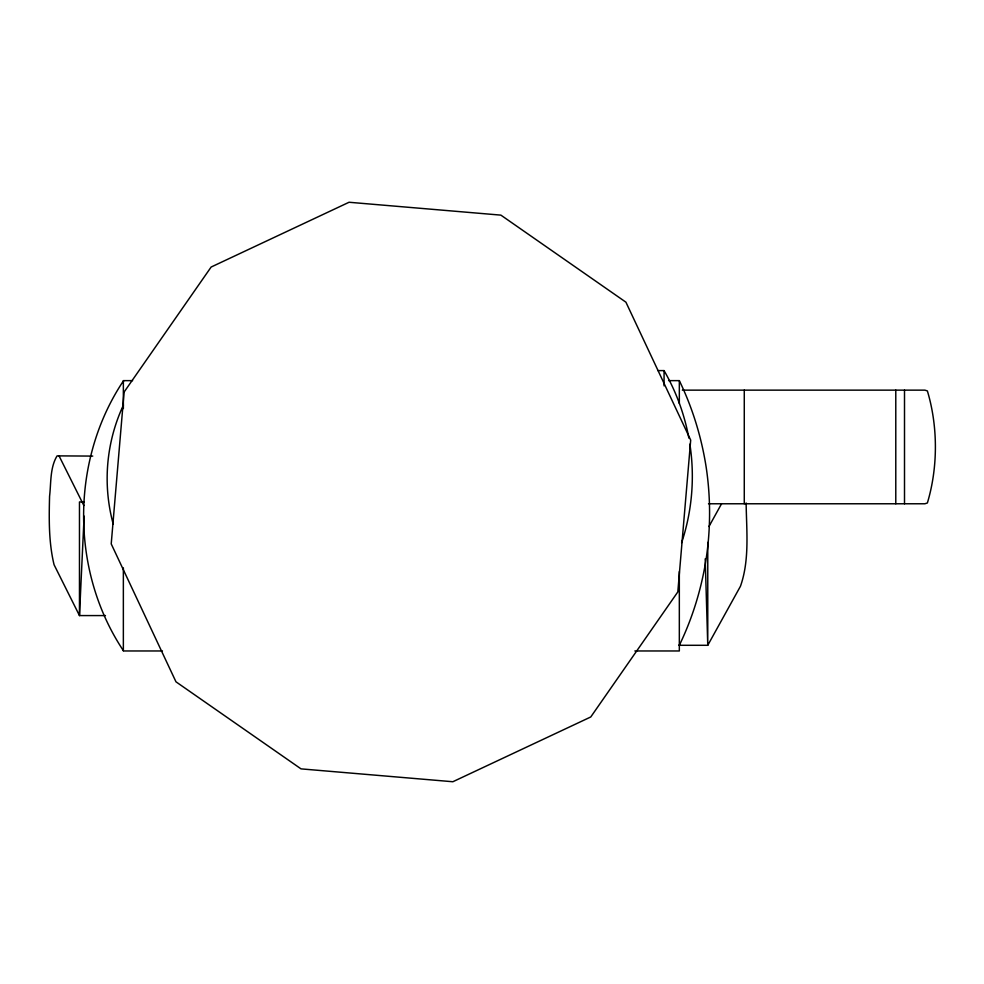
<?xml version="1.0" encoding="UTF-8"?>
<svg xmlns="http://www.w3.org/2000/svg" width="984" height="984" viewBox="0 0 984 984"><rect width="100%" height="100%" fill="white"/><g stroke="black" fill="none" stroke-linecap="round" stroke-linejoin="round"><path stroke-width="1.48" d="M84.12 516.096L79.47 615.578L105.448 615.578M679.329 645.295C692.527 618.038 701.457 588.826 706.143 558.912A309.431 309.431 0 0 0 706.143 467.019C701.457 437.105 692.527 407.905 679.329 380.636L668.579 380.636M708.947 526.538L721.579 503.722M124.095 380.636L123.357 380.993C70.368 460.438 70.368 571.163 123.357 650.609M657.915 370.599L664.065 370.599A211.794 211.794 0 0 1 688.849 438.089M132.569 380.636L123.357 380.636L123.357 408.569M682.342 390.144L924.862 390.144L927.371 390.919C938.059 426.466 938.059 467.449 927.371 502.984L924.862 503.771L708.505 503.771M84.034 501.951L79.47 501.951L79.47 615.578L54.071 564.742C48.671 542.418 48.979 519.158 49.569 496.33C51.168 482.923 49.864 467.806 57.084 455.875L92.754 456.084M678.714 645.295L707.767 645.295L740.448 586.267C749.771 559.908 746.487 530.536 746.13 502.972M162.446 650.965L123.357 650.965L123.357 567.879M634.852 650.965L679.329 650.965L679.329 571.593M59.151 456.084L83.861 505.542M705.208 558.851L707.767 645.295L707.767 542.418M904.505 390.144L904.505 503.771M895.784 390.144L895.784 503.771M744.273 390.144L744.273 503.771M679.329 380.636L679.329 403.526M664.065 370.599L664.065 385.863M689.87 444.141A211.794 211.794 0 0 1 681.617 542.787M113.234 524.164A174.057 174.057 0 0 1 123.443 405.027M124.082 392.075L111.217 543.894L175.976 681.814L301.03 768.873L452.849 781.739L590.769 716.967L677.816 591.925L690.694 440.106L625.922 302.186L500.881 215.127L349.049 202.261L211.142 267.033L124.082 392.075"/></g></svg>
